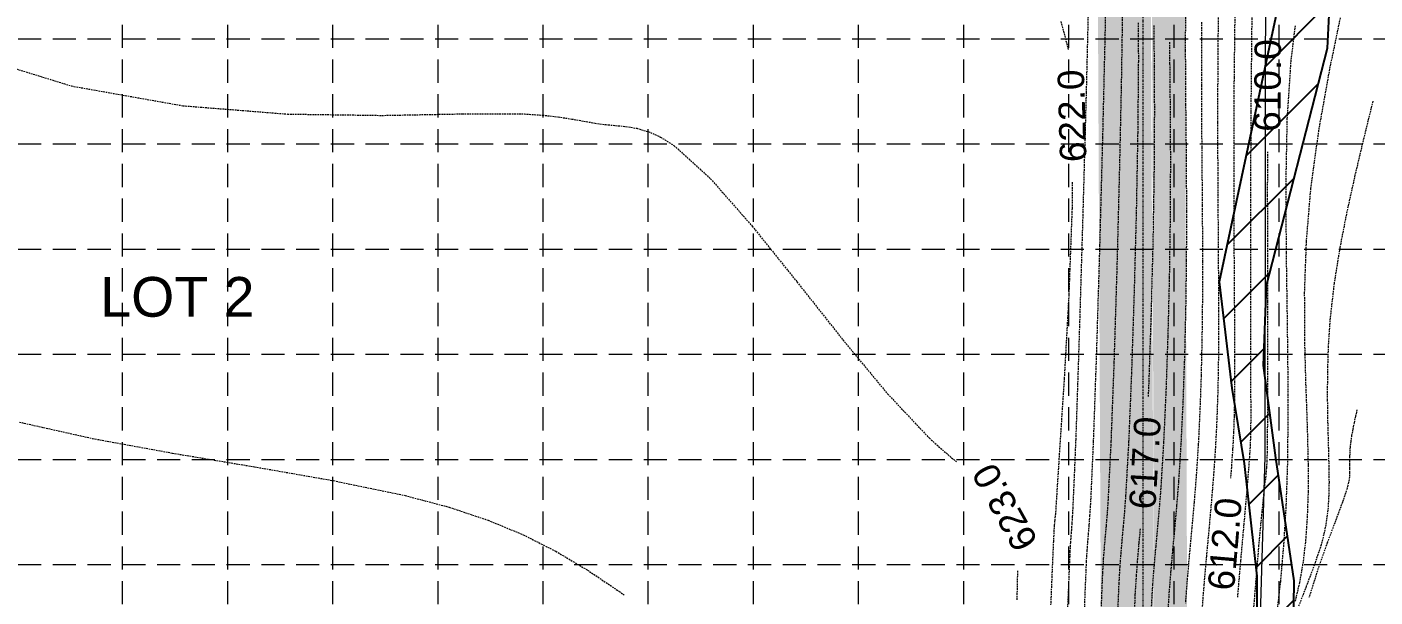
# Model space of a CAD drawing. Extents: x 299711 to 300729, y 199411 to 200048.
# Drawn here: x 300348.3 to 300551.9, y 199692.5 to 199778.6 of the extents above; entities that cross this region are included whole.
import ezdxf
from ezdxf.enums import TextEntityAlignment as Align

# ---------------------------------------------------------------- set-up
doc = ezdxf.new("R2010")
doc.units = 0
doc.header["$MEASUREMENT"] = 0
doc.linetypes.add('DIVIDE2', pattern=[0.625, 0.25, -0.125, 0, -0.125, 0, -0.125])
doc.linetypes.add('HIDDEN', pattern=[0.375, 0.25, -0.125])
for name, color, linetype in [('63-TOE OF SLOPE', 7, 'Continuous'), ('BOUND-13', 7, 'Continuous'), ('CONT-1', 252, 'Continuous'), ('CONT-2', 252, 'Continuous'), ('FIRM ON CONTOUR', 6, 'Continuous'), ('GRID', 254, 'HIDDEN'), ('LIMITS OF DISTURBANCE', 1, 'HIDDEN'), ('LOT#-BLOCK#', 7, 'Continuous'), ('SILT FENCE', 200, 'Continuous'), ('WATER', 5, 'Continuous')]:
    doc.layers.add(name, color=color, linetype=linetype)
doc.styles.get("Standard").update_dxf_attribs({"font": 'ARIAL.TTF'})

msp = doc.modelspace()

# ---------------------------------------------------------------- hatches: boundary and pattern name
at = {"layer": 'WATER'}
h = msp.add_hatch(dxfattribs=at)
h.set_pattern_fill('ANSI31', color=256, scale=60, style=0)
h.paths.add_polyline_path([(300024.18, 199948.5), (300022.34, 199944.48), (300033.27, 199938.38), (300054.73, 199935.24), (300069.35, 199934.28), (300082.32, 199931.31), (300102.17, 199930.9), (300137.81, 199933.31), (300145.36, 199934.58), (300150.65, 199936.13), (300216.43, 199929.21), (300239.97, 199935.21), (300309.48, 199930.14), (300388.06, 199931.32), (300401.65, 199934.28), (300431.19, 199932.51), (300460.14, 199930.14), (300468.41, 199924.83), (300479.63, 199924.24), (300485.54, 199921.88), (300518.63, 199923.65), (300538.71, 199920.1), (300525.12, 199922.47), (300533.1, 199864.82), (300538.77, 199829.85), (300537.83, 199784.49), (300528.37, 199740.08), (300530.26, 199724.02), (300532.15, 199712.68), (300534.04, 199695.67), (300534.04, 199677.71), (300534.04, 199662.6), (300533.1, 199645.59), (300531.21, 199633.3), (300531.21, 199613.46), (300531.21, 199603.06), (300531.21, 199589.83), (300531.36, 199574.7), (300530.43, 199553.34), (300539.72, 199544.05), (300551.33, 199541.73), (300549.94, 199549.62), (300551.33, 199555.19), (300545.42, 199554.57), (300540.69, 199561.46), (300536.47, 199582.13), (300537.35, 199596.58), (300538.79, 199622.53), (300540.18, 199640.64), (300539.25, 199662), (300539.72, 199694.97), (300536.93, 199713.54), (300535.07, 199727.47), (300535.54, 199739.55), (300544.71, 199775.38), (300545.8, 199796.59), (300544.83, 199821.74), (300545.76, 199845.42), (300538.32, 199864.46), (300537.86, 199884.89), (300536.47, 199912.75), (300537.87, 199929.16), (300536.02, 199947.27), (300545.31, 199971.88), (300539.73, 199994.17), (300535.55, 200011.35), (300523.47, 200017.86), (300528.58, 199979.31), (300523.94, 199961.2), (300513.72, 199943.56), (300495.6, 199941.23), (300472.38, 199944.49), (300446.83, 199946.81), (300411.06, 199943.56), (300349.74, 199935.2), (300335.81, 199937.52), (300307.01, 199940.31), (300271.24, 199943.56), (300240.5, 199942.18), (300214.02, 199942.18), (300175.46, 199943.1), (300151.31, 199946.82), (300105.32, 199947.28), (300086.27, 199945.43), (300062.12, 199943.57), (300053.29, 199943.57)])

# ---------------------------------------------------------------- linework, layer by layer
at = {"layer": '63-TOE OF SLOPE', "linetype": 'Continuous', "lineweight": 0}
msp.add_lwpolyline([(300536.05, 199879.07), (300535.37, 199798.41), (300535.27, 199713.71), (300534.28, 199679.43), (300534.74, 199614.86), (300535.29, 199561.29), (300536.42, 199553.24), (300514.68, 199553.51), (300500.26, 199548.39), (300483.23, 199544.95), (300427.48, 199543.02), (300370.58, 199541.11), (300346.08, 199540.16), (300306.2, 199539.47), (300286.86, 199541.44), (300223.34, 199541.39), (300159.38, 199541.42), (300107.06, 199542.51), (300030.12, 199539.61), (299979.95, 199538.96), (299932.77, 199541.67)], dxfattribs=at)
at = {"layer": 'BOUND-13', "color": 7, "linetype": 'DIVIDE2', "lineweight": 0}
msp.add_lwpolyline([(300000.07, 199553.41), (300000.01, 200000.01), (300516.85, 199985.03), (300516.85, 199553.49), (300000.07, 199553.41)], dxfattribs=at)
at = {"layer": 'CONT-1', "color": 25, "linetype": 'HIDDEN', "lineweight": 0}
for points in [[(300511.33, 199788.34), (300511.1, 199776.81), (300510.75, 199761.94), (300510.31, 199745.61), (300509.83, 199729.68), (300509.35, 199716.05), (300508.92, 199706.59), (300508.8, 199704.8), (300508.7, 199703.38), (300508.59, 199702.16), (300508.49, 199700.95), (300508.39, 199699.58), (300508.28, 199697.86), (300507.95, 199689.77), (300507.57, 199678.31), (300507.16, 199665), (300506.71, 199651.31), (300506.65, 199649.93)], [(300523.27, 199783.08), (300523.25, 199774.96), (300523.3, 199766.89), (300523.38, 199758.83), (300523.43, 199750.75), (300523.4, 199743.34), (300523.3, 199736), (300523.13, 199728.87), (300522.89, 199722.08), (300522.59, 199715.75), (300522.23, 199710.01), (300521.94, 199706.34), (300521.64, 199702.92), (300521.33, 199699.64), (300521.04, 199696.37), (300520.78, 199693), (300520.56, 199689.41)], [(300535.65, 199759.75), (300535.64, 199753.12), (300535.68, 199737.18), (300535.69, 199723.54), (300535.61, 199714.42), (300535.57, 199713.05), (300535.51, 199712), (300535.44, 199711.15), (300535.35, 199710.35), (300535.24, 199709.49), (300535.12, 199708.44), (300534.76, 199704.93), (300534.33, 199700.27), (300533.89, 199695.02), (300533.47, 199689.73)]]:
    msp.add_lwpolyline(points, dxfattribs=at)
at = {"layer": 'CONT-2', "color": 43, "linetype": 'HIDDEN', "lineweight": 0}
for points in [[(300528.32, 199787.07), (300528.16, 199775.35), (300528.12, 199764.17), (300528.16, 199753.71), (300528.23, 199744.17), (300528.27, 199735.71), (300528.27, 199731.09), (300528.23, 199726.85), (300528.14, 199722.87), (300528, 199719.04), (300527.81, 199715.26), (300527.55, 199711.41), (300527.22, 199707.28), (300526.84, 199703.02), (300526.44, 199698.7), (300526.06, 199694.38), (300525.73, 199690.12)], [(300508.65, 199783.91), (300508.28, 199768.75), (300507.77, 199750.27), (300507.22, 199731.92), (300506.7, 199716.31), (300506.26, 199706.05), (300506.18, 199704.68), (300506.11, 199703.6), (300506.04, 199702.67), (300505.97, 199701.76), (300505.9, 199700.72), (300505.82, 199699.41), (300505.46, 199690.79)], [(300530.78, 199784.64), (300530.61, 199770.92), (300530.57, 199758.06), (300530.59, 199746.43), (300530.66, 199736.36), (300530.7, 199728.22), (300530.7, 199725.12), (300530.68, 199722.37), (300530.63, 199719.84), (300530.54, 199717.38), (300530.4, 199714.83), (300530.21, 199712.06), (300530.08, 199710.48)], [(300533.31, 199781.76), (300533.15, 199765.71), (300533.09, 199751.05), (300533.09, 199738.32), (300533.11, 199728.07), (300533.13, 199720.83), (300533.13, 199719.27), (300533.12, 199717.93), (300533.09, 199716.71), (300533.05, 199715.5), (300532.97, 199714.17), (300532.86, 199712.61), (300532.53, 199708.53), (300532.09, 199703.51), (300531.59, 199697.97), (300531.11, 199692.37)], [(300513.75, 199780.87), (300513.57, 199769.51), (300513.27, 199756.02), (300512.9, 199741.71), (300512.47, 199727.92), (300512.02, 199715.98), (300511.58, 199707.22), (300511.43, 199705.02), (300511.28, 199703.23), (300511.14, 199701.65), (300511, 199700.09), (300510.87, 199698.35), (300510.74, 199696.23), (300510.43, 199688.61), (300510.12, 199678.43), (300509.78, 199666.74), (300509.38, 199654.64), (300508.91, 199643.19), (300508.56, 199637.29)], [(300546.94, 199781.4), (300545.1, 199772.56), (300543.44, 199763.35), (300542.17, 199754.22), (300541.5, 199746.15), (300541.23, 199738.55), (300541.25, 199731.38), (300541.43, 199724.65), (300541.66, 199718.33), (300541.8, 199712.41), (300541.8, 199708.46), (300541.67, 199704.71), (300541.43, 199701.16), (300541.04, 199697.82), (300540.5, 199694.68), (300539.8, 199691.77)], [(300504.45, 199779.39), (300505.59, 199775.14)], [(300516.15, 199779.2), (300516.16, 199773.36), (300516.06, 199762.6), (300515.84, 199750.58), (300515.51, 199738.19), (300515.12, 199726.34), (300514.69, 199715.94), (300514.24, 199707.89), (300514.05, 199705.29), (300513.86, 199703.11), (300513.68, 199701.15), (300513.51, 199699.2), (300513.35, 199697.07), (300513.2, 199694.55), (300512.91, 199687.44), (300512.65, 199678.43), (300512.36, 199668.25), (300512.03, 199657.65), (300511.59, 199647.4), (300511.59, 199647.3)], [(300518.48, 199778.8), (300518.55, 199772.62), (300518.58, 199765.83), (300518.52, 199756.02), (300518.34, 199745.55), (300518.07, 199734.99), (300517.73, 199724.92), (300517.64, 199722.75)], [(300525.71, 199779.31), (300525.69, 199769.7), (300525.73, 199760.45), (300525.81, 199751.61), (300525.85, 199743.22), (300525.83, 199737.17), (300525.76, 199731.4), (300525.64, 199725.88), (300525.45, 199720.6), (300525.21, 199715.55), (300524.89, 199710.71), (300524.58, 199706.78), (300524.23, 199702.94), (300523.88, 199699.15), (300523.55, 199695.38), (300523.26, 199691.57)], [(300539.84, 199778.75), (300539.19, 199773.57), (300538.61, 199764.75), (300538.42, 199754.92), (300538.48, 199744.46), (300538.64, 199733.75), (300538.76, 199723.15), (300538.69, 199713.06), (300538.46, 199706.43), (300538.09, 199700.33), (300537.61, 199694.85), (300537.06, 199690.11)], [(300520.86, 199776.27), (300520.89, 199773), (300520.96, 199765.83), (300521, 199758.29), (300520.96, 199749.61), (300520.83, 199740.71), (300520.61, 199731.9), (300520.32, 199723.51), (300519.97, 199715.87), (300519.57, 199709.3), (300519.31, 199705.95), (300519.04, 199702.95), (300518.78, 199700.13), (300518.53, 199697.33), (300518.3, 199694.39), (300518.11, 199691.13)], [(300337.76, 199775.02), (300355.01, 199769.67), (300371.83, 199766.69), (300387.65, 199765.43), (300401.9, 199765.23), (300414.01, 199765.46), (300423.42, 199765.45), (300426.17, 199765.27), (300428.53, 199765), (300430.58, 199764.68), (300432.41, 199764.36), (300434.09, 199764.06), (300435.71, 199763.84), (300437.22, 199763.7), (300438.77, 199763.55), (300440.39, 199763.28), (300442.12, 199762.78), (300443.99, 199761.95), (300446.02, 199760.67), (300451.53, 199755.67), (300457.83, 199748.51), (300464.59, 199740.1), (300471.52, 199731.35), (300478.29, 199723.18), (300484.59, 199716.49), (300487.94, 199713.54), (300488.76, 199712.87)], [(300551.57, 199767.36), (300550.2, 199761.78), (300548.88, 199756.22), (300547.66, 199750.7), (300546.59, 199745.24), (300545.73, 199739.87), (300545.12, 199734.61), (300544.83, 199730.36), (300544.71, 199726.24), (300544.7, 199722.28), (300544.76, 199718.54), (300544.86, 199715.05), (300544.94, 199711.86), (300544.96, 199709.8), (300544.92, 199707.85), (300544.81, 199705.99), (300544.59, 199704.15), (300544.25, 199702.3), (300543.77, 199700.4), (300542.76, 199697.39), (300541.53, 199694.15), (300540.18, 199690.62)], [(300506.16, 199755.16), (300506.14, 199751.16), (300505.66, 199738.13), (300504.96, 199725.51), (300504.22, 199714.2), (300503.64, 199705.08), (300503.59, 199704.7), (300503.52, 199703.99), (300503.46, 199703.31), (300503.41, 199702.61), (300503.37, 199701.83), (300503.32, 199700.89), (300502.91, 199691.33)], [(300549.18, 199720.79), (300548.96, 199719.81), (300548.75, 199718.83), (300548.55, 199717.87), (300548.38, 199716.93), (300548.24, 199716.01), (300548.14, 199715.14), (300548.1, 199714.44), (300548.07, 199713.77), (300548.07, 199713.13), (300548.07, 199712.52), (300548.07, 199711.94), (300548.07, 199711.38), (300548.06, 199711.01), (300548.03, 199710.64), (300547.98, 199710.25), (300547.92, 199709.84), (300547.82, 199709.4), (300547.69, 199708.91), (300546.99, 199706.81), (300545.96, 199704.07), (300544.7, 199700.72), (300543.32, 199696.83), (300541.93, 199692.42)], [(300347.15, 199718.92), (300358.19, 199716.45), (300370.27, 199714.24), (300382.65, 199712.17), (300394.61, 199710.08), (300405.4, 199707.84), (300412.05, 199706.08), (300417.93, 199704.11), (300423.25, 199701.91), (300428.18, 199699.41), (300432.95, 199696.58), (300437.73, 199693.37), (300438.51, 199692.79)], [(300516.43, 199702.79), (300516.23, 199700.64), (300516.02, 199698.28), (300515.83, 199695.75), (300515.65, 199692.84), (300515.39, 199686.3)], [(300497.9, 199696.45), (300497.8, 199692.11)]]:
    msp.add_lwpolyline(points, dxfattribs=at)
at = {"layer": 'FIRM ON CONTOUR', "color": 25, "linetype": 'HIDDEN', "lineweight": 0}
msp.add_lwpolyline([(300511.33, 199788.34), (300511.1, 199776.81), (300510.75, 199761.94), (300510.31, 199745.61), (300509.83, 199729.68), (300509.35, 199716.05), (300508.92, 199706.59), (300508.8, 199704.8), (300508.7, 199703.38), (300508.59, 199702.16), (300508.49, 199700.95), (300508.39, 199699.58), (300508.28, 199697.86), (300507.95, 199689.77)], dxfattribs=at)
at = {"layer": 'GRID', "color": 252, "linetype": 'HIDDEN', "lineweight": 0, "ltscale": 14}
for p, q in [((300362.69, 200030.91), (300362.69, 199474.99)), ((300378.57, 200030.91), (300378.57, 199474.99)), ((300394.45, 200030.91), (300394.45, 199474.99)), ((300410.33, 200030.91), (300410.33, 199474.99)), ((300426.21, 200030.91), (300426.21, 199474.99)), ((300442.09, 200030.91), (300442.09, 199474.99)), ((300457.97, 200030.91), (300457.97, 199474.99)), ((300473.85, 200030.91), (300473.85, 199474.99)), ((300489.74, 200030.91), (300489.74, 199474.99)), ((300505.62, 200030.91), (300505.62, 199474.99)), ((300521.5, 200030.91), (300521.5, 199474.99)), ((300537.38, 200030.91), (300537.38, 199474.99)), ((299727.44, 199776.81), (300712.07, 199776.81)), ((299727.44, 199760.93), (300712.07, 199760.93)), ((299727.44, 199745.05), (300712.07, 199745.05)), ((299727.44, 199729.16), (300712.07, 199729.16)), ((299727.44, 199713.28), (300712.07, 199713.28)), ((299727.44, 199697.4), (300712.07, 199697.4))]:
    msp.add_line(p, q, dxfattribs=at)
at = {"layer": 'LIMITS OF DISTURBANCE', "ltscale": 70, "const_width": 5, "flags": 128}
msp.add_lwpolyline([(299986.81, 199545.4), (300521.51, 199548.42), (300520.25, 199915.51), (299987.02, 199913.95), (299986.78, 199550.48)], close=True, dxfattribs=at)
at = {"layer": 'SILT FENCE', "const_width": 8, "flags": 128}
msp.add_lwpolyline([(299989.8, 199552.29), (300256.52, 199553.77), (300515.14, 199555.09), (300513.45, 199908.52), (299989.74, 199907.19)], dxfattribs=at)
at = {"layer": 'WATER', "flags": 128}
for points in [[(300539.25, 199662), (300539.72, 199694.97), (300536.93, 199713.54), (300535.07, 199727.47), (300535.54, 199739.55), (300544.71, 199775.38), (300545.8, 199796.59)], [(300537.83, 199784.49), (300528.37, 199740.08), (300530.26, 199724.02), (300532.15, 199712.68), (300534.04, 199695.67), (300534.04, 199677.71)]]:
    msp.add_lwpolyline(points, dxfattribs=at)

# ---------------------------------------------------------------- texts
at = {"layer": 'CONT-1', "color": 25, "linetype": 'Continuous', "lineweight": 0}
for s, rotation, p in [('622.0', 91.6405, (300506.13, 199765.16)), ('617.0', 86.5429, (300517.15, 199712.76)), ('623.0', 119.1022, (300495.99, 199706.03)), ('612.0', 85.0646, (300529.21, 199700.52))]:
    msp.add_text(s, height=4, rotation=rotation, dxfattribs=at).set_placement(p, align=Align.MIDDLE)
at = {"layer": 'CONT-2', "color": 43, "linetype": 'Continuous', "lineweight": 0}
msp.add_text('610.0', height=4, rotation=89.6213, dxfattribs=at).set_placement((300535.67, 199769.75), align=Align.MIDDLE)
at = {"layer": 'LOT#-BLOCK#'}
msp.add_text('LOT 2', height=6, dxfattribs=at).set_placement((300359.36, 199734.83))

doc.saveas('drawing.dxf')
